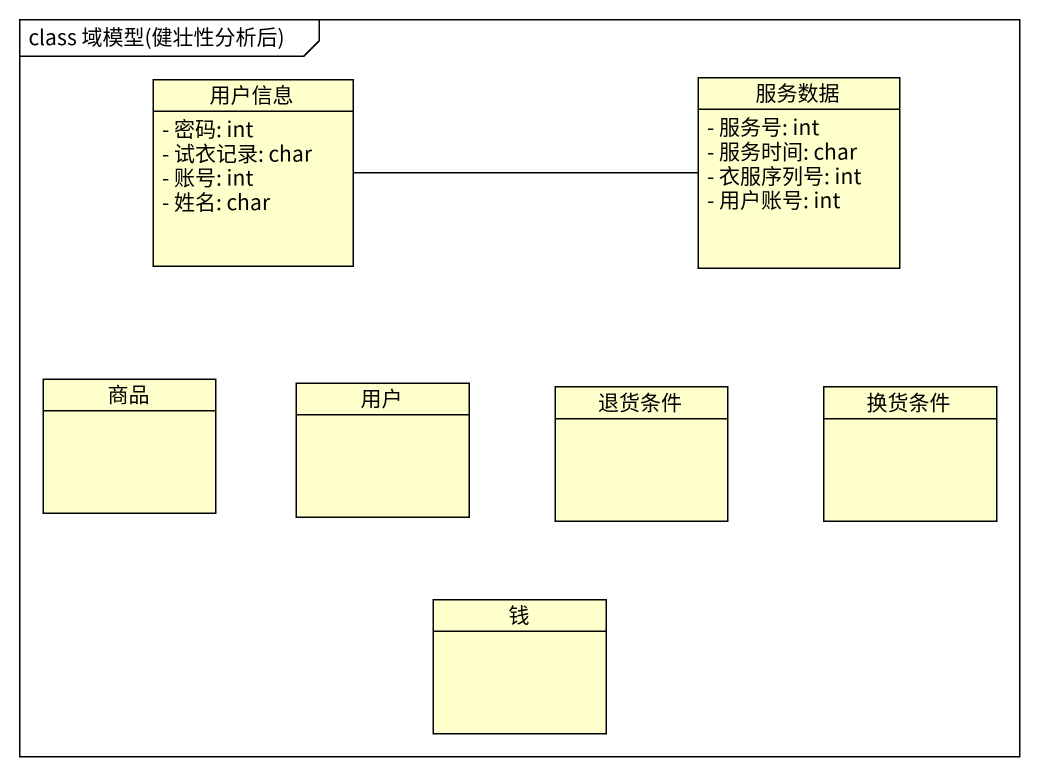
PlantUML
@startuml
mainframe class 域模型(健壮性分析后)
hide circle
hide empty members
skinparam classAttributeIconSize 0
class 用户信息 {
  - 密码: int
  - 试衣记录: char
  - 账号: int
  - 姓名: char
}
class 服务数据 {
  - 服务号: int
  - 服务时间: char
  - 衣服序列号: int
  - 用户账号: int
}
class 商品
class 用户
class 退货条件
class 换货条件
class 钱
用户信息 -right- 服务数据
@enduml
